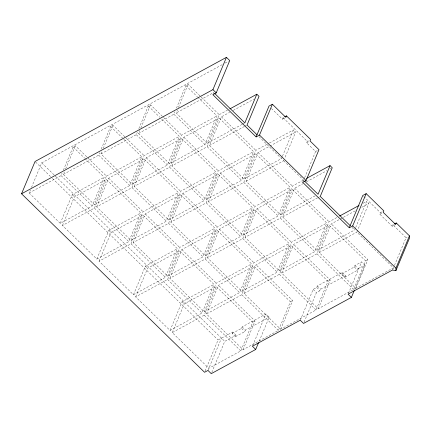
<?xml version="1.0" encoding="UTF-8"?>
<svg xmlns="http://www.w3.org/2000/svg" width="431" height="431" viewBox="0 0 431 431"><rect width="100%" height="100%" fill="white"/><g stroke="black" fill="none" stroke-linecap="round" stroke-linejoin="round"><path stroke-width="0.32" stroke-dasharray="2.15 1.62" d="M85.042 158.613L104.189 177.281L92.196 205.953L60.243 223.339L29.136 192.996L30.423 189.92M31.452 187.463L41.742 162.853L222.638 64.418M29.136 192.996L61.089 175.611L62.107 173.17M63.384 170.121L73.081 146.944L75.339 145.716L106.446 176.053L94.454 204.72L63.346 174.383L64.364 171.942M65.641 168.893L75.339 145.716M60.243 223.339L72.236 194.672L104.189 177.281M62.441 225.483L74.434 196.816L106.387 179.425L140.792 212.984L128.799 241.651L96.846 259.042L62.441 225.483L94.394 208.098L106.387 179.425M63.346 174.383L98.688 155.149L99.706 152.709M101.237 149.051L110.675 126.482L112.938 125.254L125.378 137.392M161.673 119.096L179.382 136.363L167.39 165.03L132.053 184.263L100.946 153.921L102.222 150.872M103.241 148.431L112.938 125.254M96.652 206.864L108.644 178.197L143.981 158.969L178.386 192.528L166.393 221.195L131.056 240.423L96.652 206.864L131.994 187.636L143.981 158.969M100.946 153.921L136.282 134.693L137.306 132.252M138.836 128.594L148.275 106.026L150.532 104.798L162.977 116.93M197.84 97.234L216.982 115.907L204.989 144.574L169.647 163.802L138.54 133.465L139.816 130.415M140.84 127.975L150.532 104.798M96.846 259.042L108.838 230.375L140.792 212.984M94.454 204.72L129.79 185.492L141.783 156.825L123.121 138.62M99.044 261.186L111.036 232.519L142.99 215.128L177.394 248.687L165.402 277.354L133.448 294.739L99.044 261.186L130.997 243.795L142.99 215.128M132.053 184.263L144.04 155.596L179.382 136.363M134.251 186.407L146.244 157.741L181.58 138.507L215.985 172.066L203.992 200.733L168.656 219.966L134.251 186.407L169.588 167.174L181.58 138.507M138.54 133.465L173.882 114.231L174.9 111.791M176.435 108.133L185.874 85.564L188.131 84.336L219.239 114.678L207.246 143.345L176.139 113.003L177.416 109.953M178.434 107.513L188.131 84.336M131.056 240.423L143.049 211.756L178.386 192.528M133.254 242.567L145.247 213.9L180.584 194.672L214.988 228.225L202.996 256.892L167.659 276.126L133.254 242.567L168.596 223.339L180.584 194.672M169.647 163.802L181.64 135.135L216.982 115.907M171.845 165.946L183.838 137.279L219.18 118.051L253.584 151.61L241.592 180.277L206.25 199.505L171.845 165.946L207.187 146.718L219.18 118.051M213.065 94.157L213.738 92.541L176.139 113.003M133.448 294.739L145.441 266.072L177.394 248.687M135.646 296.884L147.639 268.217L179.592 250.831L213.997 284.39L202.004 313.057L170.051 330.442L135.646 296.884L167.6 279.498L179.592 250.831M168.656 219.966L180.643 191.299L215.985 172.066M170.854 222.11L182.846 193.444L218.183 174.21L252.588 207.769L240.595 236.436L205.258 255.664L170.854 222.11L206.19 202.877L218.183 174.21M282.213 156.755L281.448 158.586L243.849 179.048L209.444 145.489L221.437 116.823L229.664 112.346M167.659 276.126L179.652 247.459L214.988 228.225M169.857 278.27L181.85 249.603L217.186 230.369L251.591 263.928L239.604 292.595L204.262 311.828L169.857 278.27L205.199 259.036L217.186 230.369M206.25 199.505L218.242 170.838L253.584 151.61M208.448 201.649L220.44 172.982L255.782 153.754L290.187 187.307L278.194 215.974L242.852 235.207L208.448 201.649L243.79 182.421L255.782 153.754M170.051 330.442L182.044 301.775L213.997 284.39M172.249 332.587L184.242 303.92L216.195 286.534L252.798 322.232L240.805 350.899L208.852 368.289L172.249 332.587L204.202 315.201L216.195 286.534M205.258 255.664L217.246 226.997L252.588 207.769M207.456 257.808L219.449 229.141L254.786 209.913L289.19 243.472L277.198 272.139L241.861 291.367L207.456 257.808L242.793 238.58L254.786 209.913M243.849 179.048L255.842 150.376L268.766 143.345M315.115 195.884L280.452 214.746L246.047 181.192L258.04 152.52L269.203 146.448M271.411 108.434L282.445 119.198L283.065 117.722L284.196 117.108M204.262 311.828L216.254 283.162L251.591 263.928M206.46 313.973L218.452 285.306L253.789 266.072L290.392 301.775L278.404 330.442L243.062 349.67L206.46 313.973L241.802 294.739L253.789 266.072M242.852 235.207L254.845 206.541L290.187 187.307M245.05 237.352L257.043 208.685L292.385 189.451L326.79 223.01L314.797 251.677L279.455 270.91L245.05 237.352L280.392 218.118L292.385 189.451M282.467 156.146L293.441 129.92L295.639 132.064L284.665 158.29M246.047 181.192L283.646 160.731L284.412 158.899M205.086 371.043L218.075 339.989L232.751 332.005L236.048 335.221L235.434 336.692L232.137 333.475L232.751 332.005M207.952 370.439L221.459 338.146M241.861 291.367L253.854 262.7L289.19 243.472M304.615 177.75L315.589 151.523L306.63 142.785L307.244 141.309L309.506 140.08M244.059 293.511L256.052 264.844L291.388 245.616L327.991 281.314L315.998 309.981L280.662 329.214L244.059 293.511L279.396 274.283L291.388 245.616M211.766 372.416L224.756 341.363L236.048 335.221M280.452 214.746L292.444 186.079L303.607 180.007M355.419 228.161L354.654 229.987L317.054 250.449L282.65 216.89L294.642 188.223L302.869 183.746M232.137 333.475L241.505 328.379L242.12 326.903L265.916 313.957L269.213 317.173L259.085 341.39M302.697 182.34L304.361 178.359M235.434 336.692L244.803 331.595L245.422 330.119L269.213 317.173M243.062 349.67L255.055 321.003L218.452 285.306M279.455 270.91L291.448 242.238L326.79 223.01M281.653 273.055L293.646 244.382L328.988 225.154L365.59 260.857L353.598 289.524L318.256 308.752L281.653 273.055L316.995 253.821L328.988 225.154M252.631 345.71L265.916 313.957M280.662 329.214L292.654 300.547L256.052 264.844M317.054 250.449L329.047 221.782L337.274 217.305M357.617 230.305L356.852 232.131L393.455 267.834L355.855 288.296L319.252 252.593L331.245 223.926L339.472 219.449M300.251 320.217L313.143 289.395L316.72 287.45L317.34 285.974L342.16 272.467L345.457 275.684L344.838 277.16L341.541 273.944L342.16 272.467M304.065 322.199L316.44 292.611L320.017 290.666L320.637 289.19L345.457 275.684M318.256 308.752L330.248 280.085L293.646 244.382M355.672 227.552L366.646 201.32L368.844 203.464L357.87 229.696M341.541 273.944L354.298 266.999L354.918 265.523L361.604 261.886L364.901 265.103L354.772 289.325M395.642 224.459L392.253 226.302L379.835 214.185L380.454 212.715L382.712 211.486M344.838 277.16L357.595 270.215L358.215 268.739L364.901 265.103M348.323 293.64L361.604 261.886M355.855 288.296L367.848 259.629L331.245 223.926M392.253 226.302L392.873 224.826L394.004 224.212M392.555 269.989L394.225 265.992M394.484 265.372L406.061 237.691L392.873 224.826M225.004 63.131L228.554 61.202M106.446 176.053L141.783 156.825M219.239 114.678L227.466 110.201M233.187 110.428L253.746 99.238M207.246 143.345L241.91 124.484M242.497 124.166L244.258 123.207M209.444 145.489L244.108 126.628M244.695 126.31L246.457 125.351M282.445 119.198L285.268 117.663M269.353 143.027L293.441 129.92M269.79 146.131L295.639 132.064M306.63 142.785L309.453 141.249M315.589 151.523L317.281 150.602M306.393 181.828L326.951 170.644M329.893 169.044L331.067 168.402M282.65 216.89L317.313 198.028M317.9 197.71L319.662 196.751M363.117 203.238L366.646 201.32M340.059 219.131L355.333 210.818M361.792 207.3L368.844 203.464M379.835 214.185L382.658 212.65M319.252 252.593L356.852 232.131M252.798 322.232L255.055 321.003M290.392 301.775L292.654 300.547M327.991 281.314L330.248 280.085M365.59 260.857L367.848 259.629M406.061 237.691L407.176 237.923M283.065 117.722L307.244 141.309M363.737 196.412L380.454 212.715M258.934 136.627L281.448 158.586M283.646 160.731L303.596 180.19M351.965 227.369L354.654 229.987M221.437 116.823L255.842 150.376M258.04 152.52L292.444 186.079M294.642 188.223L329.047 221.782M185.874 85.564L197.36 96.765M354.918 265.523L358.215 268.739M354.298 266.999L357.595 270.215M173.882 114.231L204.989 144.574M207.187 146.718L241.592 180.277M243.79 182.421L278.194 215.974M280.392 218.118L314.797 251.677M316.995 253.821L353.598 289.524M163.457 117.399L181.64 135.135M183.838 137.279L218.242 170.838M220.44 172.982L254.845 206.541M257.043 208.685L291.448 242.238M148.275 106.026L159.761 117.227M317.34 285.974L320.637 289.19M316.72 287.45L320.017 290.666M313.143 289.395L316.44 292.611M136.282 134.693L167.39 165.03M169.588 167.174L203.992 200.733M206.19 202.877L240.595 236.436M242.793 238.58L277.198 272.139M279.396 274.283L315.998 309.981M125.857 137.855L144.04 155.596M146.244 157.741L180.643 191.299M182.846 193.444L217.246 226.997M219.449 229.141L253.854 262.7M110.675 126.482L122.641 138.152M98.688 155.149L129.79 185.492M131.994 187.636L166.393 221.195M168.596 223.339L202.996 256.892M205.199 259.036L239.604 292.595M241.802 294.739L278.404 330.442M108.644 178.197L143.049 211.756M145.247 213.9L179.652 247.459M181.85 249.603L216.254 283.162M73.081 146.944L84.568 158.145M242.12 326.903L245.422 330.119M241.505 328.379L244.803 331.595M61.089 175.611L92.196 205.953M94.394 208.098L128.799 241.651M130.997 243.795L165.402 277.354M167.6 279.498L202.004 313.057M204.202 315.201L240.805 350.899M41.742 162.853L54.753 175.546M55.233 176.015L224.756 341.363M72.236 194.672L74.434 196.816M108.838 230.375L111.036 232.519M145.441 266.072L147.639 268.217M182.044 301.775L184.242 303.92M35.541 161.954L50.47 176.516M52.399 178.391L218.075 339.989"/><path stroke-width="0.65" d="M396.261 222.983L395.642 224.459L383.224 212.343L383.838 210.872L366.172 193.638L352.66 225.93L349.272 227.773L302.697 182.34L306.08 180.497L318.972 149.681L310.018 140.942L310.632 139.466L286.453 115.88L285.834 117.356L272.397 104.248L259.505 135.07L256.116 136.913L212.839 94.696L216.222 92.854L229.734 60.561L226.437 57.345L35.062 161.48L21.55 193.778L204.563 372.287L207.952 370.439L211.249 373.655L255.707 349.466L252.41 346.249L300.251 320.217L303.548 323.433L351.394 297.395L348.097 294.179L392.555 269.989L395.895 270.673L395.938 268.147L409.45 235.849L396.261 222.983L394.564 223.904M409.45 235.849L409.407 238.381L395.895 270.673M21.55 193.778L212.925 89.637L226.437 57.345M257.016 134.758L247.044 125.028L259.036 96.361L256.838 94.217L244.846 122.883L214.697 93.479M256.116 136.913L269.009 106.091L272.397 104.248M350.171 225.618L320.249 196.434L332.242 167.767L330.044 165.623L318.051 194.289L304.561 181.128M255.707 349.466L258.562 342.634M349.272 227.773L362.783 195.48L366.172 193.638M351.394 297.395L354.25 290.564M229.815 108.924L256.838 94.217M284.756 116.801L286.453 115.88M306.543 178.407L330.044 165.623M339.623 216.028L359.007 205.479M212.925 89.637L216.222 92.854M259.505 135.07L306.08 180.497M352.66 225.93L395.938 268.147"/></g></svg>
